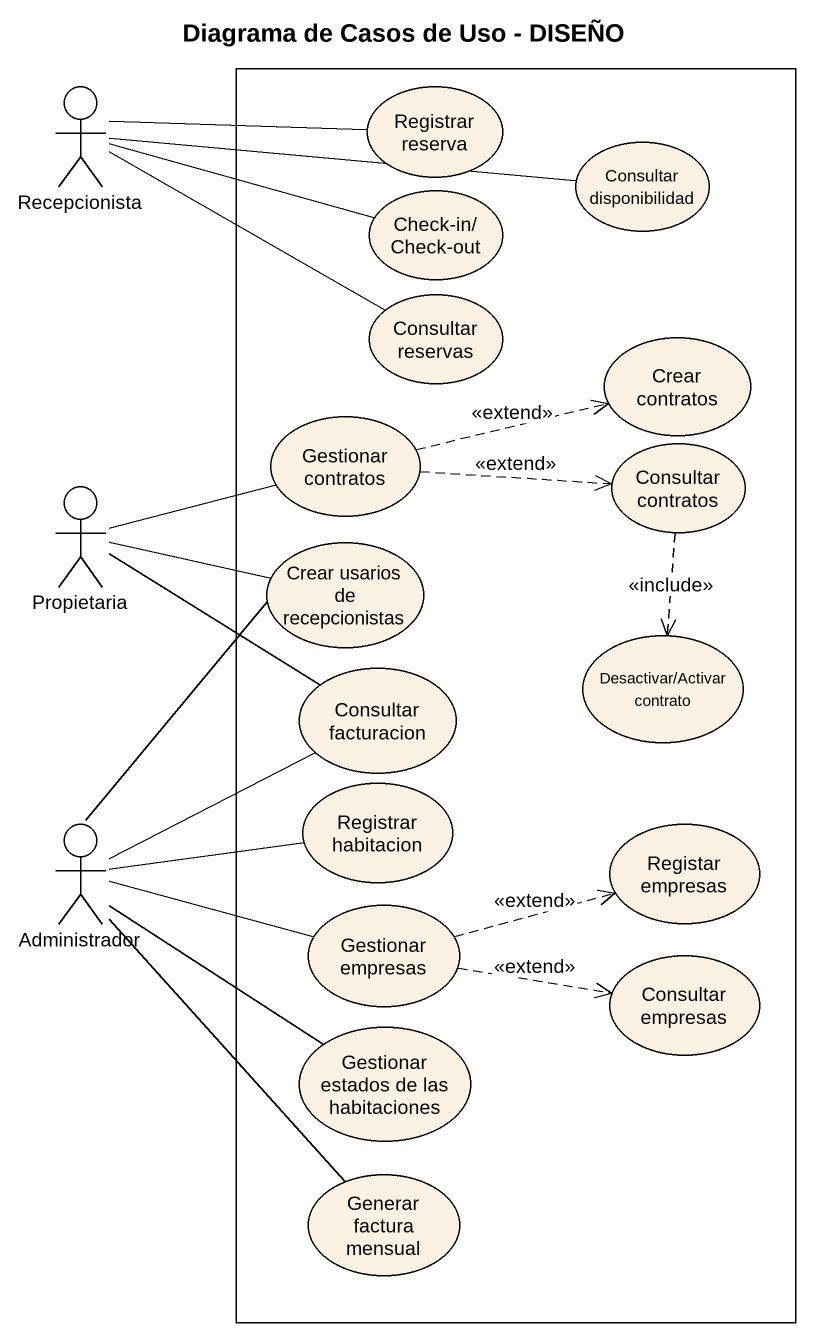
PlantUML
@startuml
title Diagrama de Casos de Uso - DISEÑO
rectangle " " as rectangle1 {
  usecase "Registrar reserva" as Registrar_reserva
  usecase "Consultar disponibilidad" as Consultar_disponibilidad
  usecase "Check-in/ Check-out" as Check_in_Check_out
  usecase "Consultar reservas" as Consultar_reservas
  usecase "Crear contratos" as Crear_contratos
  usecase "Gestionar contratos" as Gestionar_contratos
  usecase "Consultar contratos" as Consultar_contratos
  usecase "Crear usarios de recepcionistas" as Crear_usarios_de
  usecase "Consultar facturacion" as Consultar_facturacion
  usecase "Desactivar/Activar contrato" as Desactivar_Activar_contrato
  usecase "Registrar habitacion" as Registrar_habitacion
  usecase "Registar empresas" as Registar_empresas
  usecase "Gestionar empresas" as Gestionar_empresas
  usecase "Consultar empresas" as Consultar_empresas
  usecase "Gestionar estados de las habitaciones" as Gestionar_estados_de_las
  usecase "Generar factura mensual" as Generar_factura_mensual
}
actor Recepcionista
actor Propietaria
actor Administrador
Recepcionista -right- Registrar_reserva
Recepcionista -right- Consultar_disponibilidad
Recepcionista -right- Check_in_Check_out
Recepcionista -right- Consultar_reservas
Gestionar_contratos .right.> Crear_contratos : <<extend>>
Gestionar_contratos .right.> Consultar_contratos : <<extend>>
Consultar_contratos ..> Desactivar_Activar_contrato : <<include>>
Propietaria -right- Gestionar_contratos
Propietaria -right- Crear_usarios_de
Propietaria -right- Consultar_facturacion
Administrador -up- Crear_usarios_de
Administrador -up- Consultar_facturacion
Administrador -right- Registrar_habitacion
Administrador -right- Gestionar_empresas
Administrador -right- Gestionar_estados_de_las
Administrador -- Generar_factura_mensual
Gestionar_empresas .right.> Registar_empresas : <<extend>>
Gestionar_empresas .right.> Consultar_empresas : <<extend>>
@enduml
